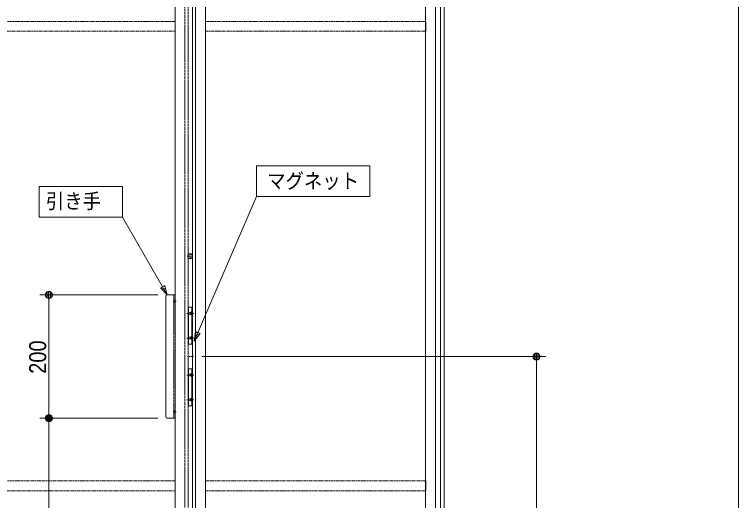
# Model space of a CAD drawing. Units: millimetres, scale not verified. Extents: x -4547 to 4547, y -2284 to 2284.
# Drawn here: x 483 to 1659, y -720 to 69 of the extents above; entities that cross this region are included whole.
import ezdxf
from ezdxf.enums import TextEntityAlignment as Align

# ---------------------------------------------------------------- set-up
doc = ezdxf.new("R2010")
doc.units = ezdxf.units.MM
doc.header["$LTSCALE"] = 20
for name, pattern in [('CHAIN1', [8, 5, -1, 1, -1]), ('DASHED1', [1.8, 1.2, -0.6]), ('DOUBLE_CHAIN1', [8.8, 5, -1, 0.6, -0.6, 0.6, -1])]:
    doc.linetypes.add(name, pattern=pattern)
for name, color, linetype, lineweight in [('0-0_3一般', 7, 'Continuous', 9), ('0-1_2寸法-3', 7, 'Continuous', 9), ('0-2_2寸法-1', 7, 'Continuous', 9), ('0-3_0', 7, 'Continuous', 9), ('0-5_1図面枠', 7, 'Continuous', 9)]:
    doc.layers.add(name, color=color, linetype=linetype, lineweight=lineweight)
doc.styles.add('ＭＳ ゴシック', font='')
doc.styles.add('ＭＳ Ｐゴシック', font='')
doc.styles.get('ＭＳ ゴシック').set_extended_font_data('MS Gothic')
doc.styles.get('ＭＳ Ｐゴシック').set_extended_font_data('MS PGothic')

# ---------------------------------------------------------------- blocks, each defined once
blk = doc.blocks.new('グループ-2')
at = {"layer": '0-0_3一般', "linetype": 'CHAIN1'}
for p, q in [((42300, -8320), (42080, -8320)), ((42300, -9120), (42080, -9120)), ((42290.7, -9720), (42098.6, -9720)), ((42300, -10320), (42080, -10320)), ((42300, -11120), (42080, -11120))]:
    blk.add_line(p, q, dxfattribs=at)
at = {"layer": '0-0_3一般', "linetype": 'DASHED1'}
for p, q in [((42202.6, -8290), (42132.6, -8290)), ((42132.6, -8350), (42202.6, -8350)), ((42202.6, -8350), (42232.6, -8380)), ((42202.6, -9090), (42202.6, -9150)), ((42202.6, -10290), (42202.6, -10350)), ((42202.6, -11090), (42132.6, -11090)), ((42132.6, -11150), (42202.6, -11150)), ((42202.6, -11150), (42232.6, -11180))]:
    blk.add_line(p, q, dxfattribs=at)
at = {"layer": '0-0_3一般'}
for p, q in [((42132.6, -10120), (42132.6, -11320)), ((42232.6, -10120), (42132.6, -10120)), ((42232.6, -11320), (42232.6, -10120)), ((42132.6, -11320), (42232.6, -11320))]:
    blk.add_line(p, q, dxfattribs=at)
blk.add_lwpolyline([(42132.6, -9320), (42232.6, -9320), (42232.6, -8120), (42132.6, -8120)], close=True, dxfattribs=at)
at = {"layer": '0-0_3一般', "linetype": 'DASHED1'}
for points in [[(42232.6, -8260), (42202.6, -8290), (42202.6, -8350)], [(42232.6, -9060), (42202.6, -9090), (42132.6, -9090)], [(42132.6, -9150), (42202.6, -9150), (42232.6, -9180)], [(42232.6, -10260), (42202.6, -10290), (42132.6, -10290)], [(42132.6, -10350), (42202.6, -10350), (42232.6, -10380)], [(42232.6, -11060), (42202.6, -11090), (42202.6, -11150)]]:
    blk.add_lwpolyline(points, dxfattribs=at)
blk = doc.blocks.new('グループ-3')
at = {"layer": '0-0_3一般', "linetype": 'CHAIN1'}
for p, q in [((42092.6, -6459.7), (42268.6, -6459.7)), ((42180.6, -6547.7), (42180.6, -6371.7))]:
    blk.add_line(p, q, dxfattribs=at)
at = {"layer": '0-0_3一般'}
blk.add_circle((42180.6, -6459.7), 80, dxfattribs=at)
blk = doc.blocks.new('グループ-8')
at = {"layer": '0-0_3一般'}
for p, q in [((42360.6, 16720), (42360.6, -29580)), ((50154.6, -29580), (50154.6, 16720)), ((42680.6, 15660), (42680.6, 1160)), ((49834.6, 1160), (49834.6, 15660)), ((42680.6, 1160), (42680.6, 840)), ((49834.6, 840), (49834.6, 1160)), ((42680.6, 840), (42680.6, -13760)), ((49834.6, -13760), (49834.6, 840)), ((42680.6, -13760), (42680.6, -14080)), ((49834.6, -14080), (49834.6, -13760)), ((42680.6, -14080), (42680.6, -28580)), ((49834.6, -28580), (49834.6, -14080))]:
    blk.add_line(p, q, dxfattribs=at)
at = {"layer": '0-0_3一般', "linetype": 'DASHED1'}
for p, q in [((42678.6, 1160), (42678.6, 840)), ((42680.6, 1160), (42678.6, 1160)), ((49834.6, 1160), (49836.6, 1160)), ((49836.6, 1160), (49836.6, 840)), ((42678.6, 840), (42680.6, 840)), ((49836.6, 840), (49834.6, 840)), ((42678.6, -13760), (42678.6, -14080)), ((42680.6, -13760), (42678.6, -13760)), ((49834.6, -13760), (49836.6, -13760)), ((49836.6, -13760), (49836.6, -14080)), ((42678.6, -14080), (42680.6, -14080)), ((49836.6, -14080), (49834.6, -14080))]:
    blk.add_line(p, q, dxfattribs=at)
blk.add_lwpolyline([(42360.6, -29580), (42114.6, -29580), (42114.6, 16720), (42360.6, 16720)], dxfattribs=at)
blk = doc.blocks.new('グループ-9')
at = {"layer": '0-0_3一般'}
for p, q in [((50314.6, -29920), (50314.6, 17080)), ((50434.6, 17080), (50434.6, -29920))]:
    blk.add_line(p, q, dxfattribs=at)
blk = doc.blocks.new('グループ-12')
at = {"layer": '0-0_3一般', "linetype": 'DOUBLE_CHAIN1'}
blk.add_line((50434.6, -29920), (50434.6, 17080), dxfattribs=at)
blk = doc.blocks.new('グループ-13')
at = {"layer": '0-0_3一般', "linetype": 'DASHED1'}
blk.add_line((42014.6, -29580), (42014.6, 16720), dxfattribs=at)
at = {"layer": '0-0_3一般'}
for p, q in [((42260.6, -29580), (42260.6, 16720)), ((41694.6, -28580), (41694.6, 15660))]:
    blk.add_line(p, q, dxfattribs=at)
blk = doc.blocks.new('グループ-14')
at = {"layer": '0-0_3一般'}
blk.add_line((41396.6, -7760), (41396.6, -11680), dxfattribs=at)
at = {"layer": '0-0_3一般', "linetype": 'DASHED1'}
for p, q in [((41656.6, -11720), (41656.6, -7720)), ((41696.6, -7880), (41656.6, -7880)), ((41696.6, -7960), (41656.6, -7960)), ((41696.6, -11480), (41656.6, -11480)), ((41696.6, -11560), (41656.6, -11560))]:
    blk.add_line(p, q, dxfattribs=at)
at = {"layer": '0-0_3一般', "linetype": 'CHAIN1'}
for p, q in [((41726.2, -7920), (41626.2, -7920)), ((41726.2, -11520), (41626.2, -11520))]:
    blk.add_line(p, q, dxfattribs=at)
at = {"layer": '0-0_3一般'}
blk.add_lwpolyline([(41436.6, -11720), (41696.6, -11720), (41696.6, -7720), (41436.6, -7720)], dxfattribs=at)
for centre, start, end in [((41436.6, -7760), 90, 180), ((41436.6, -11680), 180, 270)]:
    blk.add_arc(centre, 40, start, end, dxfattribs=at)
blk = doc.blocks.new('グループ-27')
at = {"layer": '0-0_3一般'}
for name in ['グループ-12', 'グループ-9', 'グループ-13', 'グループ-8', 'グループ-3', 'グループ-14']:
    blk.add_blockref(name, (0, 0), dxfattribs=at)
blk = doc.blocks.new('グループ-28')
at = {"layer": '0-0_3一般'}
for name in ['グループ-27', 'グループ-2']:
    blk.add_blockref(name, (0, 0), dxfattribs=at)
blk = doc.blocks.new('_Dot')
at = {"layer": '0-3_0'}
for p, q in [((-10, 0), (-20, 0)), ((9.78, 2), (-9.78, 2)), ((7.99, 6), (-7.99, 6)), ((9.16, -3.98), (-9.16, -3.98)), ((6, -7.98), (-6, -7.98))]:
    blk.add_line(p, q, dxfattribs=at)
for points in [[(10, 0), (9.92, 1.25), (9.69, 2.49), (9.3, 3.68), (8.76, 4.82), (8.09, 5.88), (7.29, 6.85), (6.37, 7.71), (5.36, 8.44), (4.26, 9.05), (3.09, 9.51), (1.87, 9.82), (0.63, 9.98), (-0.63, 9.98), (-1.87, 9.82), (-3.09, 9.51), (-4.26, 9.05), (-5.36, 8.44), (-6.37, 7.71), (-7.29, 6.85), (-8.09, 5.88), (-8.76, 4.82), (-9.3, 3.68), (-9.69, 2.49), (-9.92, 1.25), (-10, 0), (0, 0)], [(-10, 0), (-9.92, -1.25), (-9.69, -2.49), (-9.3, -3.68), (-8.76, -4.82), (-8.09, -5.88), (-7.29, -6.85), (-6.37, -7.71), (-5.36, -8.44), (-4.26, -9.05), (-3.09, -9.51), (-1.87, -9.82), (-0.63, -9.98), (0.63, -9.98), (1.87, -9.82), (3.09, -9.51), (4.26, -9.05), (5.36, -8.44), (6.37, -7.71), (7.29, -6.85), (8.09, -5.88), (8.76, -4.82), (9.3, -3.68), (9.69, -2.49), (9.92, -1.25), (10, 0), (0, 0)]]:
    blk.add_lwpolyline(points, close=True, dxfattribs=at)
blk = doc.blocks.new('グループ-101')
at = {"layer": '0-0_3一般', "linetype": 'DOUBLE_CHAIN1'}
for p, q in [((42680.6, 1160), (42680.6, 840)), ((49834.6, 1160), (42680.6, 1160)), ((49834.6, 840), (49834.6, 1160)), ((42680.6, 840), (49834.6, 840)), ((27234.6, -13760), (27234.6, -14080)), ((41694.6, -13760), (27234.6, -13760)), ((41694.6, -14080), (41694.6, -13760)), ((27234.6, -14080), (41694.6, -14080))]:
    blk.add_line(p, q, dxfattribs=at)
for points in [[(41694.6, 1160), (27234.6, 1160), (27234.6, 840), (41694.6, 840)], [(49834.6, -13760), (42680.6, -13760), (42680.6, -14080), (49834.6, -14080)]]:
    blk.add_lwpolyline(points, close=True, dxfattribs=at)
blk = doc.blocks.new('グループ-102')
at = {"layer": '0-0_3一般'}
blk.add_blockref('グループ-101', (0, 0), dxfattribs=at)
blk = doc.blocks.new('グループ-140')
at = {"layer": '0-5_1図面枠'}
blk.add_lwpolyline([(-60000, 41550), (60000, 41550), (60000, -41550), (-60000, -41550)], close=True, dxfattribs=at)
blk = doc.blocks.new('図面枠')
at = {"layer": '0-5_1図面枠'}
blk.add_blockref('グループ-140', (0, 0), dxfattribs=at)

msp = doc.modelspace()

# ---------------------------------------------------------------- linework, layer by layer
at = {"layer": '0-1_2寸法-3'}
for p, q in [((774.83, -461), (876.23, -226.4)), ((731.2, -386), (658.46, -260)), ((728.71, -376), (721.55, -376)), ((727.71, -372), (725.04, -372)), ((727.71, -372), (725.04, -372)), ((729.71, -380), (725.41, -380)), ((730.71, -384), (729.27, -384)), ((779.69, -455), (775.78, -455)), ((782.93, -451), (776.41, -451)), ((780.83, -447), (777.05, -447)), ((776.45, -459), (775.15, -459))]:
    msp.add_line(p, q, dxfattribs=at)
for points in [[(1060.18, -226.4), (876.23, -226.4), (876.23, -176.4), (1060.18, -176.4)], [(658.46, -260), (523.12, -260), (523.12, -210), (658.46, -210)], [(727.39, -370.7), (731.2, -386), (720.25, -374.66)], [(727.39, -370.7), (731.2, -386), (720.25, -374.66)], [(784.75, -448.75), (774.83, -461), (777.3, -445.43)], [(784.75, -448.75), (774.83, -461), (777.3, -445.43)]]:
    msp.add_lwpolyline(points, close=True, dxfattribs=at)
at = {"layer": '0-2_2寸法-1'}
for p, q in [((716.2, -386), (524.17, -386)), ((539.17, -397.26), (539.17, -574.74)), ((787.4, -486), (1346.1, -486)), ((1331.1, -497.26), (1331.1, -1470.74)), ((716.2, -586), (524.17, -586)), ((716.2, -586), (524.17, -586)), ((539.17, -597.26), (539.17, -1470.74))]:
    msp.add_line(p, q, dxfattribs=at)

# ---------------------------------------------------------------- block references
at = {"layer": '0-0_3一般', "xscale": 0.05, "yscale": 0.05}
for name in ['グループ-28', 'グループ-102']:
    msp.add_blockref(name, (-1340.62, 0), dxfattribs=at)
at = {"layer": '0-2_2寸法-1', "xscale": 0.5627563, "yscale": 0.5627563}
for p, rotation in [((539.17, -386), 90), ((1331.1, -486), 90), ((539.17, -586), 270), ((539.17, -586), 90)]:
    msp.add_blockref('_Dot', p, dxfattribs=dict(at, rotation=rotation))
at = {"layer": '0-5_1図面枠', "xscale": 0.05, "yscale": 0.05}
msp.add_blockref('図面枠', (-1340.62, 0), dxfattribs=at)

# ---------------------------------------------------------------- texts
at = {"layer": '0-1_2寸法-3', "style": 'ＭＳ ゴシック', "width": 0.9}
for s, p in [('マグネット', (893.58, -220.36)), ('引き手', (534.09, -253.17))]:
    msp.add_text(s, height=24.34, dxfattribs=at).set_placement(p, align=Align.BOTTOM_LEFT)
at = {"layer": '0-2_2寸法-1', "style": 'ＭＳ Ｐゴシック', "width": 0.9}
msp.add_text('200', height=27.57, rotation=90, dxfattribs=at).set_placement((542.89, -513.96), align=Align.BOTTOM_LEFT)

doc.saveas('drawing.dxf')
